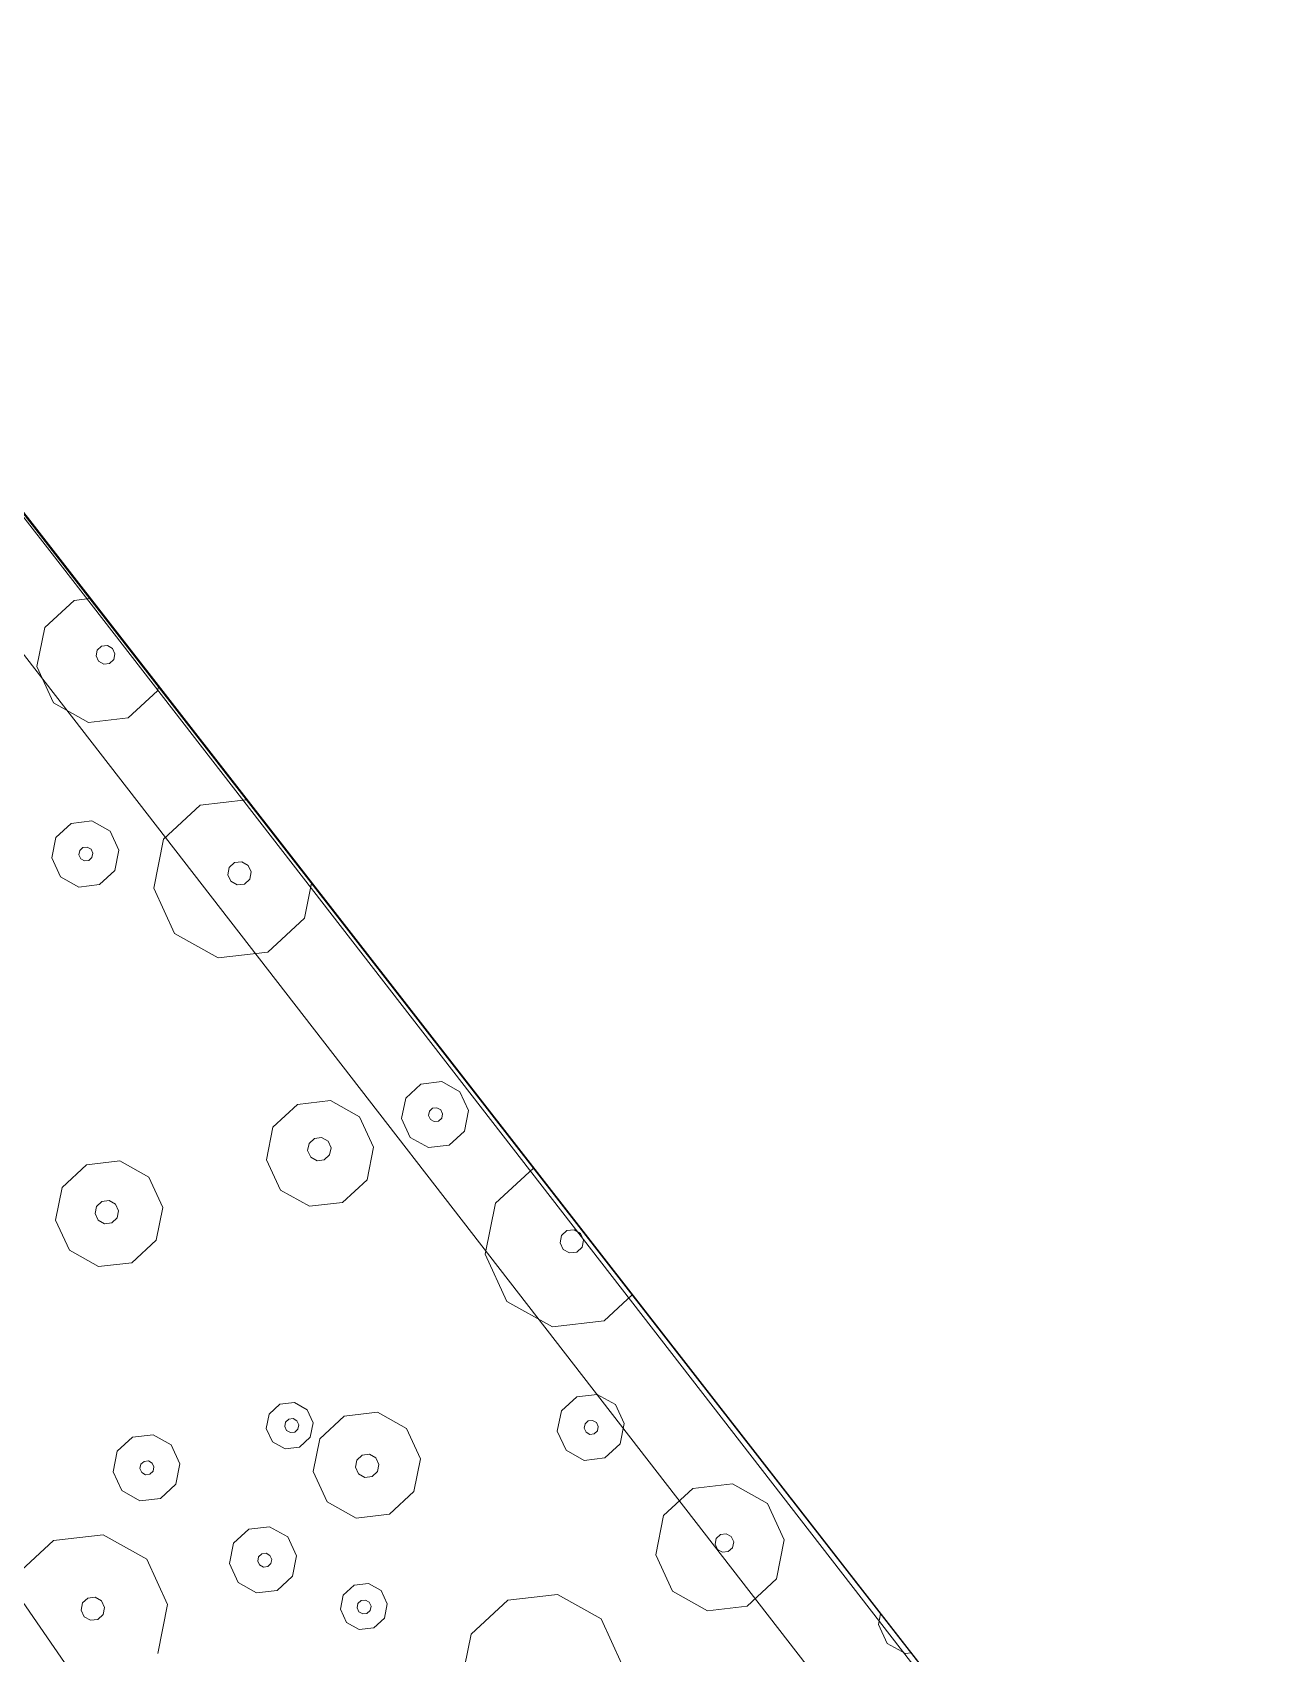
# Model space of a CAD drawing. Header units: metres. Extents: x -2858 to 512, y -1995 to 1252.
# Drawn here: x -960.149 to -957.179, y -842.657 to -838.808 of the extents above; entities that cross this region are included whole.
import ezdxf
from ezdxf.lldxf.tags import DXFTag

# ---------------------------------------------------------------- set-up
doc = ezdxf.new("R2010")
doc.units = ezdxf.units.M
for name, color, linetype in [('Calque commun', 7, 'Continuous'), ('Calque11', 7, 'Continuous'), ('Calque17', 7, 'Continuous')]:
    doc.layers.add(name, color=color, linetype=linetype)
tags = doc.linetypes.add('HIDDENX2', pattern=[0.75, 0.5, -0.25]).pattern_tags.tags
tags[6:7] = [DXFTag(74, 4), DXFTag(75, 0), DXFTag(340, '0'), DXFTag(46, 1.0), DXFTag(50, 0.0), DXFTag(44, 0.0), DXFTag(45, 0.0)]
tags[4:5] = [DXFTag(74, 4), DXFTag(75, 0), DXFTag(340, '0'), DXFTag(46, 1.0), DXFTag(50, 0.0), DXFTag(44, 0.0), DXFTag(45, 0.0)]

# ---------------------------------------------------------------- blocks, each defined once
blk = doc.blocks.new('geometrebondepartleger')
at = {"layer": 'Calque11', "color": 7, "linetype": 'Continuous', "lineweight": 9}
blk.add_polyline3d([(125.0277, 35.9078, 79), (133.3383, 81.851, 79), (145.3136, 148.3761, 79)], dxfattribs=at)
at = {"layer": 'Calque17', "color": 1, "linetype": 'Continuous', "lineweight": 9}
for points in [[(125.174, 36.6886, 79), (126.5286, 44.1348, 79), (125.0378, 35.9435, 79), (126.4161, 43.4883, 79), (128.681, 56.0642, 79), (129.9759, 63.1341, 79), (132.1933, 75.6042, 79), (133.3383, 81.851, 79), (135.2222, 92.3412, 79), (136.4776, 99.3268, 79), (138.1727, 108.7115, 79), (140.4846, 121.4626, 79), (141.0933, 124.9318, 79)], [(125.3707, 36.6528, 79), (126.7254, 44.0992, 79), (125.2346, 35.9078, 79), (126.6129, 43.4526, 79), (128.8778, 56.0285, 79), (130.1727, 63.0986, 79), (132.3901, 75.5687, 79), (133.5351, 81.8153, 79), (135.4191, 92.3058, 79), (136.6745, 99.2914, 79), (138.3695, 108.676, 79), (140.6815, 121.4274, 79), (141.2903, 124.8972, 79)]]:
    blk.add_polyline3d(points, dxfattribs=at)
blk = doc.blocks.new('pattern')
at = {"layer": 'Calque commun', "color": 54, "linetype": 'Continuous', "lineweight": 9}
for p, q in [((59.0331, 48.0008), (59.0435, 47.9916)), ((59.0435, 47.9916), (59.0542, 47.9433)), ((59.0542, 47.9433), (59.0346, 47.898)), ((59.0346, 47.898), (59.0122, 47.8847)), ((59.034, 47.5969), (59.1158, 47.6452)), ((59.1158, 47.6452), (59.2103, 47.6362)), ((59.2103, 47.6362), (59.2814, 47.5733)), ((58.9962, 47.5098), (59.034, 47.5969)), ((59.2814, 47.5733), (59.3021, 47.4807)), ((59.0169, 47.4171), (58.9962, 47.5098)), ((59.1125, 47.4984), (59.118, 47.5111)), ((59.1155, 47.4849), (59.1125, 47.4984)), ((59.118, 47.5111), (59.1299, 47.5182)), ((59.1299, 47.5182), (59.1437, 47.5169)), ((59.1437, 47.5169), (59.1541, 47.5077)), ((59.1541, 47.5077), (59.1571, 47.4942)), ((59.4643, 47.3981), (59.5115, 47.507)), ((59.1259, 47.4758), (59.1155, 47.4849)), ((59.1396, 47.4744), (59.1259, 47.4758)), ((59.1516, 47.4815), (59.1396, 47.4744)), ((59.1571, 47.4942), (59.1516, 47.4815)), ((59.3021, 47.4807), (59.2643, 47.3936)), ((59.088, 47.3543), (59.0169, 47.4171)), ((59.2643, 47.3936), (59.1825, 47.3453)), ((59.4901, 47.2823), (59.4643, 47.3981)), ((59.1825, 47.3453), (59.088, 47.3543)), ((59.5791, 47.2037), (59.4901, 47.2823)), ((59.7994, 47.2528), (59.6972, 47.1925)), ((59.6972, 47.1925), (59.5791, 47.2037)), ((59.0819, 47.1296), (59.1245, 47.1547)), ((59.1245, 47.1547), (59.1737, 47.15)), ((59.1737, 47.15), (59.2108, 47.1173)), ((59.0622, 47.0842), (59.0819, 47.1296)), ((59.2108, 47.1173), (59.2215, 47.0691)), ((59.073, 47.036), (59.0622, 47.0842)), ((59.1244, 47.0791), (59.1285, 47.0886)), ((59.1267, 47.069), (59.1244, 47.0791)), ((59.1285, 47.0886), (59.1375, 47.0939)), ((59.1375, 47.0939), (59.1478, 47.0929)), ((59.1478, 47.0929), (59.1556, 47.0861)), ((59.1579, 47.0759), (59.1537, 47.0664)), ((59.1556, 47.0861), (59.1579, 47.0759)), ((59.11, 47.0033), (59.073, 47.036)), ((59.1345, 47.0621), (59.1267, 47.069)), ((59.1448, 47.0611), (59.1345, 47.0621)), ((59.1537, 47.0664), (59.1448, 47.0611)), ((59.2215, 47.0691), (59.2018, 47.0237)), ((59.1593, 46.9986), (59.11, 47.0033)), ((59.2018, 47.0237), (59.1593, 46.9986)), ((59.7624, 46.9643), (59.7762, 46.996)), ((59.7762, 46.996), (59.806, 47.0136)), ((59.806, 47.0136), (59.8405, 47.0103)), ((59.8405, 47.0103), (59.8664, 46.9874)), ((59.77, 46.9305), (59.7624, 46.9643)), ((59.8019, 46.9615), (59.806, 46.971)), ((59.8041, 46.9514), (59.8019, 46.9615)), ((59.806, 46.971), (59.815, 46.9763)), ((59.815, 46.9763), (59.8253, 46.9753)), ((59.8253, 46.9753), (59.8331, 46.9685)), ((59.8353, 46.9583), (59.8312, 46.9488)), ((59.8331, 46.9685), (59.8353, 46.9583)), ((59.8664, 46.9874), (59.8739, 46.9536)), ((58.8419, 46.9402), (58.9323, 46.9315)), ((58.9323, 46.9315), (59.025, 46.8497)), ((59.7959, 46.9076), (59.77, 46.9305)), ((59.8119, 46.9445), (59.8041, 46.9514)), ((59.8223, 46.9435), (59.8119, 46.9445)), ((59.8312, 46.9488), (59.8223, 46.9435)), ((59.8602, 46.9219), (59.8304, 46.9043)), ((59.8739, 46.9536), (59.8602, 46.9219)), ((59.8304, 46.9043), (59.7959, 46.9076)), ((59.025, 46.8497), (59.0519, 46.7291)), ((59.4675, 46.825), (59.5356, 46.8652)), ((59.5356, 46.8652), (59.6144, 46.8577)), ((59.6144, 46.8577), (59.6737, 46.8053)), ((59.436, 46.7524), (59.4675, 46.825)), ((59.6737, 46.8053), (59.6909, 46.7281)), ((58.8149, 46.7513), (58.8218, 46.7672)), ((58.8218, 46.7672), (58.8367, 46.7759)), ((58.8367, 46.7759), (58.8539, 46.7743)), ((58.8539, 46.7743), (58.8669, 46.7629)), ((59.5431, 46.7606), (59.558, 46.7694)), ((59.558, 46.7694), (59.5753, 46.7677)), ((59.5753, 46.7677), (59.5882, 46.7563)), ((59.8352, 46.7593), (59.8778, 46.7845)), ((59.8778, 46.7845), (59.927, 46.7798)), ((59.927, 46.7798), (59.9641, 46.7471)), ((58.8187, 46.7344), (58.8149, 46.7513)), ((58.8316, 46.7229), (58.8187, 46.7344)), ((58.8638, 46.7301), (58.8489, 46.7213)), ((58.8706, 46.746), (58.8638, 46.7301)), ((58.8669, 46.7629), (58.8706, 46.746)), ((59.0519, 46.7291), (59.0027, 46.6157)), ((59.4532, 46.6752), (59.436, 46.7524)), ((59.5362, 46.7447), (59.5431, 46.7606)), ((59.54, 46.7278), (59.5362, 46.7447)), ((59.553, 46.7164), (59.54, 46.7278)), ((59.592, 46.7394), (59.5851, 46.7235)), ((59.5882, 46.7563), (59.592, 46.7394)), ((59.6909, 46.7281), (59.6594, 46.6555)), ((59.8155, 46.714), (59.8352, 46.7593)), ((59.8806, 46.7213), (59.8895, 46.7266)), ((59.8895, 46.7266), (59.8998, 46.7256)), ((59.9641, 46.7471), (59.9748, 46.6988)), ((58.8489, 46.7213), (58.8316, 46.7229)), ((59.5702, 46.7147), (59.553, 46.7164)), ((59.5851, 46.7235), (59.5702, 46.7147)), ((59.8263, 46.6657), (59.8155, 46.714)), ((59.8764, 46.7118), (59.8806, 46.7213)), ((59.8787, 46.7016), (59.8764, 46.7118)), ((59.8865, 46.6948), (59.8787, 46.7016)), ((59.8968, 46.6938), (59.8865, 46.6948)), ((59.9058, 46.6991), (59.8968, 46.6938)), ((59.8998, 46.7256), (59.9076, 46.7187)), ((59.9099, 46.7086), (59.9058, 46.6991)), ((59.9076, 46.7187), (59.9099, 46.7086)), ((59.9748, 46.6988), (59.9551, 46.6534)), ((59.5125, 46.6228), (59.4532, 46.6752)), ((59.6594, 46.6555), (59.5913, 46.6153)), ((59.8633, 46.633), (59.8263, 46.6657)), ((59.9551, 46.6534), (59.9126, 46.6283)), ((60.1256, 46.6085), (60.2278, 46.6689)), ((59.0027, 46.6157), (58.8963, 46.5528)), ((59.5913, 46.6153), (59.5125, 46.6228)), ((59.9126, 46.6283), (59.8633, 46.633)), ((59.56, 46.5468), (59.5738, 46.5785)), ((59.5738, 46.5785), (59.6036, 46.5961)), ((59.6036, 46.5961), (59.6381, 46.5928)), ((59.6381, 46.5928), (59.664, 46.5699)), ((60.0784, 46.4997), (60.1256, 46.6085)), ((58.8963, 46.5528), (58.7741, 46.5645)), ((59.5676, 46.513), (59.56, 46.5468)), ((59.5957, 46.5464), (59.5998, 46.5559)), ((59.5979, 46.5362), (59.5957, 46.5464)), ((59.6057, 46.5294), (59.5979, 46.5362)), ((59.5998, 46.5559), (59.6088, 46.5612)), ((59.6088, 46.5612), (59.6191, 46.5602)), ((59.6191, 46.5602), (59.6269, 46.5533)), ((59.6291, 46.5432), (59.625, 46.5337)), ((59.6269, 46.5533), (59.6291, 46.5432)), ((59.6715, 46.5361), (59.6578, 46.5044)), ((59.664, 46.5699), (59.6715, 46.5361)), ((59.5935, 46.4901), (59.5676, 46.513)), ((59.6161, 46.5284), (59.6057, 46.5294)), ((59.625, 46.5337), (59.6161, 46.5284)), ((59.6578, 46.5044), (59.628, 46.4868)), ((60.1042, 46.3839), (60.0784, 46.4997)), ((60.2237, 46.4855), (60.2305, 46.5013)), ((60.2305, 46.5013), (60.2455, 46.5101)), ((60.2455, 46.5101), (60.2627, 46.5085)), ((60.2627, 46.5085), (60.2757, 46.497)), ((60.2757, 46.497), (60.2794, 46.4802)), ((59.628, 46.4868), (59.5935, 46.4901)), ((60.2274, 46.4686), (60.2237, 46.4855)), ((60.2404, 46.4571), (60.2274, 46.4686)), ((60.2576, 46.4555), (60.2404, 46.4571)), ((60.2725, 46.4643), (60.2576, 46.4555)), ((60.2794, 46.4802), (60.2725, 46.4643)), ((59.8571, 46.4075), (59.8997, 46.4326)), ((59.8997, 46.4326), (59.9489, 46.4279)), ((59.9489, 46.4279), (59.986, 46.3952)), ((58.7752, 46.3589), (58.8178, 46.384)), ((58.8178, 46.384), (58.867, 46.3793)), ((59.8375, 46.3621), (59.8571, 46.4075)), ((59.986, 46.3952), (59.9967, 46.347)), ((60.1931, 46.3053), (60.1042, 46.3839)), ((58.7556, 46.3135), (58.7752, 46.3589)), ((58.867, 46.3793), (58.9041, 46.3466)), ((58.9041, 46.3466), (58.9149, 46.2983)), ((59.8482, 46.3139), (59.8375, 46.3621)), ((59.8997, 46.357), (59.9038, 46.3665)), ((59.9019, 46.3469), (59.8997, 46.357)), ((59.9097, 46.34), (59.9019, 46.3469)), ((59.9038, 46.3665), (59.9127, 46.3718)), ((59.9127, 46.3718), (59.9231, 46.3708)), ((59.929, 46.3443), (59.92, 46.339)), ((59.9231, 46.3708), (59.9308, 46.364)), ((59.9331, 46.3538), (59.929, 46.3443)), ((59.9308, 46.364), (59.9331, 46.3538)), ((59.9967, 46.347), (59.9771, 46.3016)), ((58.7663, 46.2652), (58.7556, 46.3135)), ((58.8178, 46.3084), (58.8219, 46.3179)), ((58.82, 46.2982), (58.8178, 46.3084)), ((58.8219, 46.3179), (58.8308, 46.3232)), ((58.8308, 46.3232), (58.8412, 46.3222)), ((58.8412, 46.3222), (58.849, 46.3153)), ((58.8512, 46.3052), (58.8471, 46.2957)), ((58.849, 46.3153), (58.8512, 46.3052)), ((59.8853, 46.2812), (59.8482, 46.3139)), ((59.92, 46.339), (59.9097, 46.34)), ((60.3113, 46.2941), (60.1931, 46.3053)), ((58.8034, 46.2325), (58.7663, 46.2652)), ((58.8278, 46.2914), (58.82, 46.2982)), ((58.8381, 46.2904), (58.8278, 46.2914)), ((58.8471, 46.2957), (58.8381, 46.2904)), ((58.9149, 46.2983), (58.8952, 46.2529)), ((58.9903, 46.2485), (59.0584, 46.2887)), ((59.0584, 46.2887), (59.1372, 46.2812)), ((59.1372, 46.2812), (59.1965, 46.2288)), ((59.9345, 46.2765), (59.8853, 46.2812)), ((59.9771, 46.3016), (59.9345, 46.2765)), ((58.8526, 46.2278), (58.8034, 46.2325)), ((58.8952, 46.2529), (58.8526, 46.2278)), ((58.9588, 46.1759), (58.9903, 46.2485)), ((59.1965, 46.2288), (59.2137, 46.1516)), ((58.976, 46.0987), (58.9588, 46.1759)), ((59.0518, 46.1585), (59.0587, 46.1744)), ((59.0556, 46.1416), (59.0518, 46.1585)), ((59.0587, 46.1744), (59.0736, 46.1832)), ((59.0736, 46.1832), (59.0908, 46.1816)), ((59.0908, 46.1816), (59.1038, 46.1701)), ((59.1076, 46.1532), (59.1007, 46.1374)), ((59.1038, 46.1701), (59.1076, 46.1532)), ((59.2137, 46.1516), (59.1822, 46.079)), ((59.0686, 46.1302), (59.0556, 46.1416)), ((59.0858, 46.1286), (59.0686, 46.1302)), ((59.1007, 46.1374), (59.0858, 46.1286)), ((59.0353, 46.0463), (58.976, 46.0987)), ((59.1822, 46.079), (59.1141, 46.0388)), ((59.1141, 46.0388), (59.0353, 46.0463)), ((59.4309, 45.9709), (59.499, 46.0111)), ((59.499, 46.0111), (59.5778, 46.0036)), ((59.5778, 46.0036), (59.6371, 45.9513)), ((59.3994, 45.8983), (59.4309, 45.9709)), ((59.6371, 45.9513), (59.6543, 45.8741)), ((59.4166, 45.8211), (59.3994, 45.8983)), ((59.4998, 45.8825), (59.5067, 45.8984)), ((59.5036, 45.8656), (59.4998, 45.8825)), ((59.5067, 45.8984), (59.5216, 45.9072)), ((59.5216, 45.9072), (59.5388, 45.9055)), ((59.5388, 45.9055), (59.5518, 45.8941)), ((59.5518, 45.8941), (59.5556, 45.8772)), ((59.5166, 45.8541), (59.5036, 45.8656)), ((59.5338, 45.8525), (59.5166, 45.8541)), ((59.5487, 45.8613), (59.5338, 45.8525)), ((59.5556, 45.8772), (59.5487, 45.8613)), ((59.6543, 45.8741), (59.6228, 45.8015)), ((59.4759, 45.7688), (59.4166, 45.8211)), ((59.5547, 45.7613), (59.4759, 45.7688)), ((59.6228, 45.8015), (59.5547, 45.7613)), ((58.622, 45.7208), (58.6946, 45.7637)), ((58.6946, 45.7637), (58.8127, 45.7524)), ((58.8127, 45.7524), (58.9017, 45.6739)), ((58.9017, 45.6739), (58.9275, 45.5581)), ((58.6905, 45.5803), (58.6974, 45.5961)), ((58.6943, 45.5634), (58.6905, 45.5803)), ((58.6974, 45.5961), (58.7123, 45.6049)), ((58.7123, 45.6049), (58.7295, 45.6033)), ((58.7295, 45.6033), (58.7425, 45.5919)), ((58.7462, 45.575), (58.7394, 45.5591)), ((58.7425, 45.5919), (58.7462, 45.575)), ((58.7072, 45.5519), (58.6943, 45.5634)), ((58.7245, 45.5503), (58.7072, 45.5519)), ((58.7394, 45.5591), (58.7245, 45.5503)), ((58.9275, 45.5581), (58.8803, 45.4492)), ((58.66, 45.4001), (58.5774, 45.4731)), ((58.8803, 45.4492), (58.7781, 45.3889)), ((58.7781, 45.3889), (58.66, 45.4001)), ((58.8683, 45.3273), (58.9108, 45.3525)), ((58.9108, 45.3525), (58.9601, 45.3478)), ((58.9601, 45.3478), (58.9971, 45.3151)), ((58.8486, 45.282), (58.8683, 45.3273)), ((58.9971, 45.3151), (59.0079, 45.2668)), ((58.8593, 45.2337), (58.8486, 45.282)), ((58.9108, 45.2768), (58.9149, 45.2864)), ((58.9131, 45.2667), (58.9108, 45.2768)), ((58.9208, 45.2598), (58.9131, 45.2667)), ((58.9149, 45.2864), (58.9239, 45.2916)), ((58.9239, 45.2916), (58.9342, 45.2907)), ((58.9401, 45.2641), (58.9312, 45.2589)), ((58.9342, 45.2907), (58.942, 45.2838)), ((58.9442, 45.2737), (58.9401, 45.2641)), ((58.942, 45.2838), (58.9442, 45.2737)), ((59.0079, 45.2668), (58.9882, 45.2214)), ((58.8964, 45.201), (58.8593, 45.2337)), ((58.9312, 45.2589), (58.9208, 45.2598)), ((58.9456, 45.1963), (58.8964, 45.201)), ((58.9882, 45.2214), (58.9456, 45.1963)), ((58.5171, 45.1389), (58.5251, 45.1436)), ((58.5251, 45.1436), (58.6196, 45.1346)), ((58.6196, 45.1346), (58.6907, 45.0718)), ((58.6907, 45.0718), (58.7114, 44.9791)), ((58.5218, 44.9969), (58.5273, 45.0096)), ((58.5248, 44.9834), (58.5218, 44.9969)), ((58.5273, 45.0096), (58.5392, 45.0166)), ((58.5392, 45.0166), (58.553, 45.0153)), ((58.553, 45.0153), (58.5634, 45.0061)), ((58.5634, 45.0061), (58.5664, 44.9926)), ((58.5352, 44.9742), (58.5248, 44.9834)), ((58.549, 44.9729), (58.5352, 44.9742)), ((58.5609, 44.9799), (58.549, 44.9729)), ((58.5664, 44.9926), (58.5609, 44.9799)), ((58.7114, 44.9791), (58.6736, 44.892)), ((58.6736, 44.892), (58.5919, 44.8438)), ((58.4974, 44.8528), (58.4699, 44.877)), ((58.5919, 44.8438), (58.4974, 44.8528))]:
    blk.add_line(p, q, dxfattribs=at)
at = {"layer": 'Calque commun', "color": 7, "linetype": 'Continuous', "lineweight": 9}
mesh = blk.add_polyface(dxfattribs=at)
corners = [(70.8497, 113.5412), (53.8349, 19.1692), (74.7282, 106.3237), (76.0435, 113.5984), (74.769, 106.1763), (58.8077, 18.2701), (114.1703, 105.207), (114.1703, 98.5387)]
mesh.append_faces([[corners[k] for k in face] for face in [(3, 4, 6)]], dxfattribs={"vtx0": -1, "vtx1": -1, "color": 7})
mesh.append_faces([[corners[k] for k in face] for face in [(3, 2, 4)]], dxfattribs={"vtx0": -1, "vtx2": -1, "color": 7})
mesh.append_faces([[corners[k] for k in face] for face in [(5, 2, 1)]], dxfattribs={"vtx1": -1, "color": 7})
mesh.append_faces([[corners[k] for k in face] for face in [(0, 1, 2), (3, 0, 2)]], dxfattribs={"vtx1": -1, "vtx2": -1, "color": 7})
mesh.append_faces([[corners[k] for k in face] for face in [(4, 7, 6)]], dxfattribs={"vtx2": -1, "color": 7})

msp = doc.modelspace()

# ---------------------------------------------------------------- linework, layer by layer
at = {"layer": 'Calque commun', "color": 3, "linetype": 'HIDDENX2', "lineweight": 18, "extrusion": (0, 0, -1)}
msp.add_arc((879.8798, -719.4797), 120.3746, 259.883419, 322.052272, dxfattribs=at)

# ---------------------------------------------------------------- block references
at = {"layer": 'Calque commun', "color": 0, "linetype": 'ByBlock', "lineweight": -2, "rotation": 228.1617603435354}
for name, p in [('geometrebondepartleger', (-916.0371, -706.7784)), ('pattern', (-954.4467, -766.6559))]:
    msp.add_blockref(name, p, dxfattribs=at)

doc.saveas('drawing.dxf')
